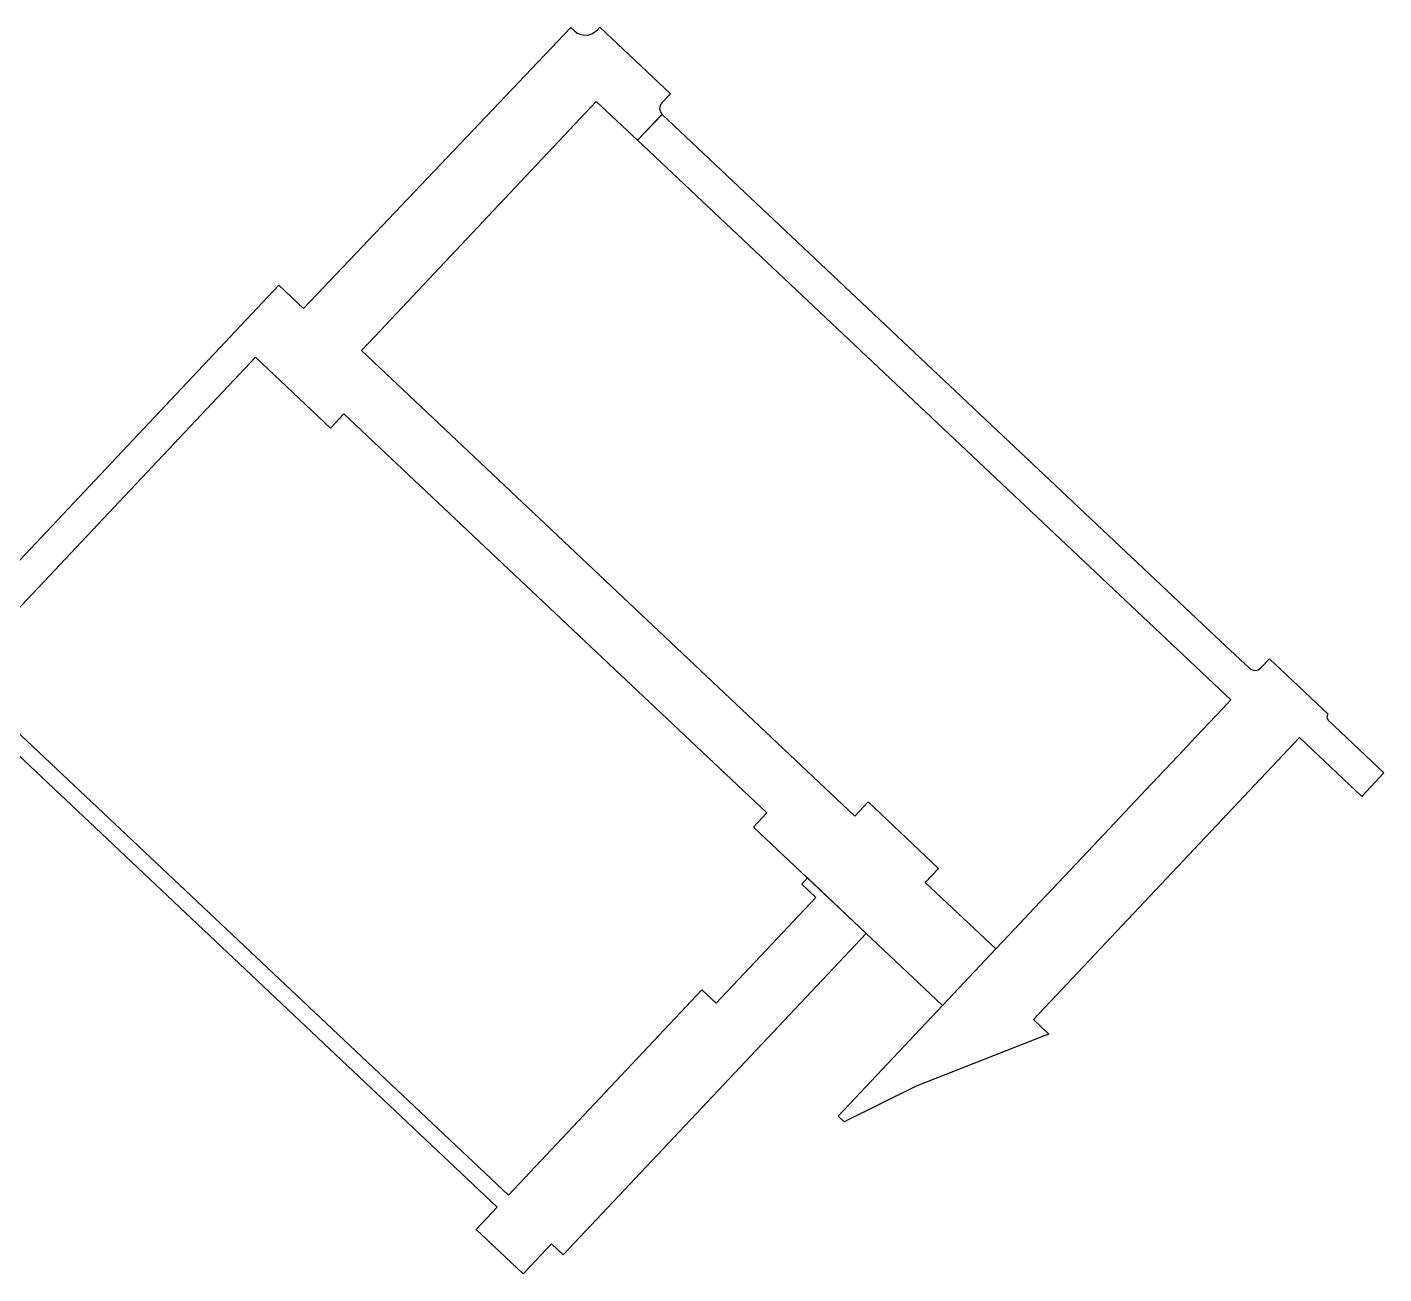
# Model space of a CAD drawing. Header units: millimetres. Extents: x 684647 to 685648, y 2545150 to 2545598.
# Drawn here: x 684919.3 to 685087.4, y 2545199.5 to 2545353.9 of the extents above; entities that cross this region are included whole.
import ezdxf

# ---------------------------------------------------------------- set-up
doc = ezdxf.new("R2010")
doc.units = ezdxf.units.MM
doc.layers.add('PLAN_道路', color=40, linetype='Continuous')

msp = doc.modelspace()

# ---------------------------------------------------------------- linework, layer by layer
at = {"layer": 'PLAN_道路', "linetype": 'Continuous'}
msp.add_lwpolyline([(684907.64, 2545276.51), (684950.51, 2545321.96), (684953.57, 2545319.05), (684986.66, 2545353.86), (684987.1, 2545353.44, 0.413059), (684989.92, 2545353.52), (684990.27, 2545353.89), (684999, 2545345.65), (684997.93, 2545344.52, 0.414214), (684997.98, 2545343.11), (684994.93, 2545339.88), (684989.82, 2545344.69), (684962.37, 2545315.59), (684960.73, 2545313.85), (685021.84, 2545256.21), (685023.48, 2545257.96), (685032.21, 2545249.73), (685030.57, 2545247.98), (685039.3, 2545239.75), (685032.71, 2545232.76), (685009.29, 2545254.85), (685010.94, 2545256.6), (684958.56, 2545306), (684956.91, 2545304.25), (684947.59, 2545313.04), (684910.54, 2545273.75)], format="xyb", dxfattribs=at)
msp.add_lwpolyline([(685073.18, 2545275.68), (685080.46, 2545268.82), (685080.44, 2545268.79, 0.413958), (685080.46, 2545268.08), (685087.36, 2545261.56), (685084.62, 2545258.65), (685076.91, 2545265.92), (685043.97, 2545231), (685045.86, 2545229.22), (685045.08, 2545228.93), (685029.44, 2545222.78), (685020.5, 2545218.36), (685019.78, 2545219.05), (685032.71, 2545232.76), (685039.3, 2545239.75), (685040.94, 2545241.49), (685044.11, 2545244.85), (685044.11, 2545244.85), (685050.69, 2545251.83), (685050.69, 2545251.83), (685058.57, 2545260.19), (685058.57, 2545260.19), (685061.87, 2545263.68), (685061.87, 2545263.68), (685064.06, 2545266.01), (685064.06, 2545266.01), (685067.36, 2545269.5), (685067.36, 2545269.5), (685068.39, 2545270.59), (684994.93, 2545339.88), (684997.96, 2545343.09), (685067.8, 2545277.23), (685070.7, 2545274.5), (685070.72, 2545274.52, 0.414211), (685072.13, 2545274.56)], format="xyb", close=True, dxfattribs=at)
msp.add_lwpolyline([(685023.25, 2545241.68), (685002.19, 2545219.35), (684985.72, 2545201.89), (684984.29, 2545203.25), (684980.99, 2545199.76), (684980.77, 2545199.52), (684974.94, 2545205.03), (684977.55, 2545207.8), (684906.26, 2545275.04), (684907.64, 2545276.51), (684910.54, 2545273.75), (684978.93, 2545209.26), (685002.91, 2545234.68), (685004.65, 2545233.04), (685017, 2545246.13), (685015.26, 2545247.78), (685015.98, 2545248.54)], close=True, dxfattribs=at)

doc.saveas('drawing.dxf')
